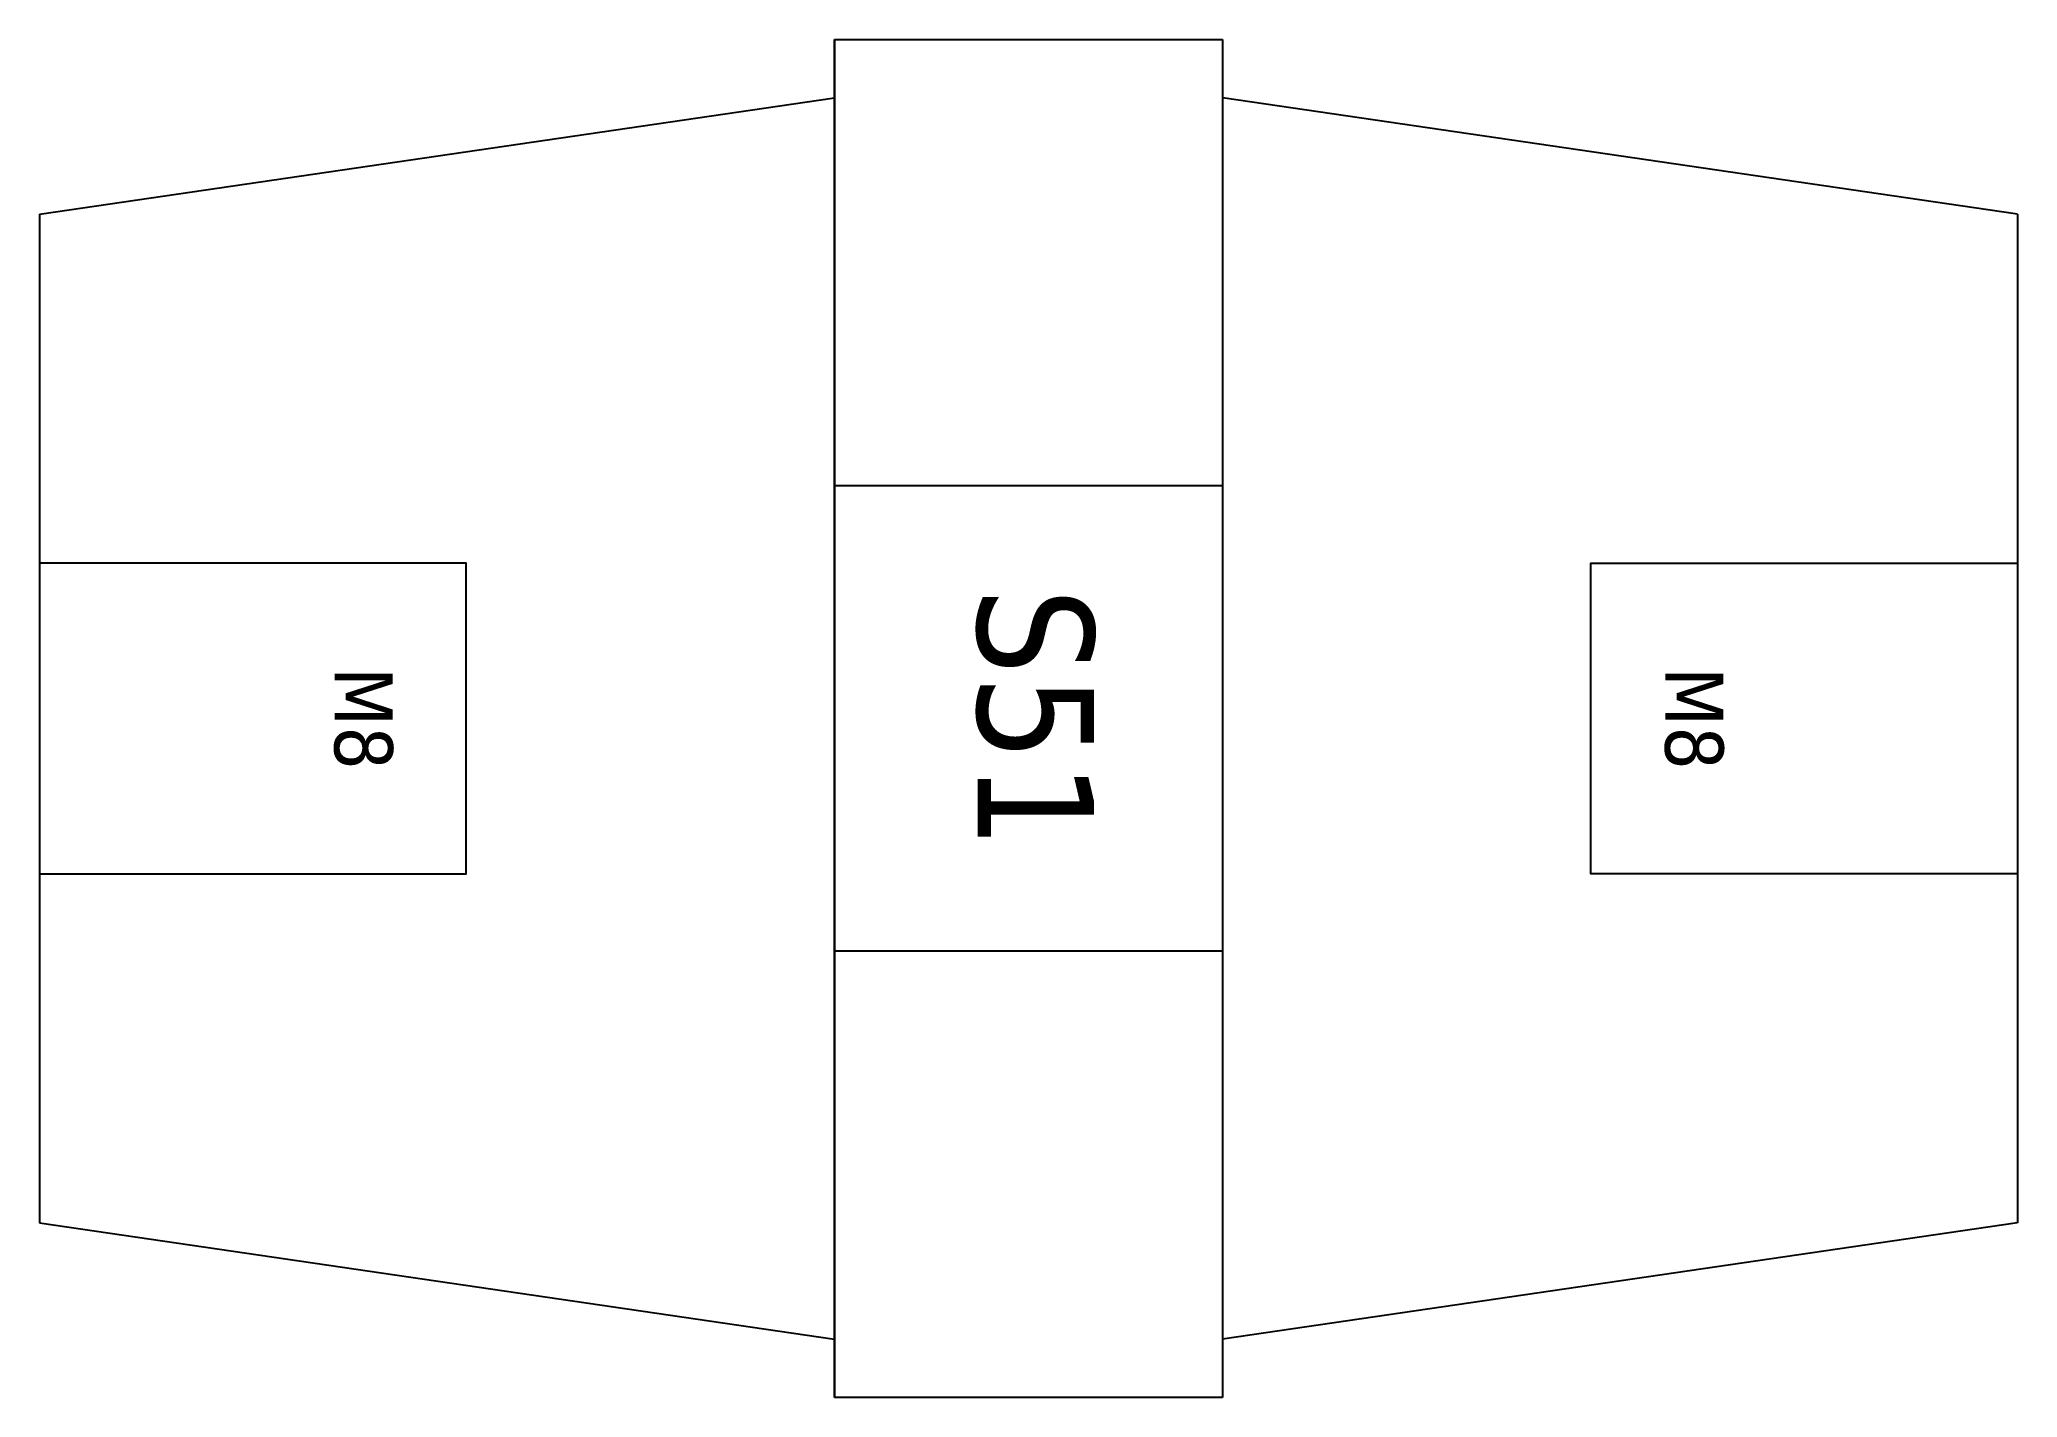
# Model space of a CAD drawing. Header units: millimetres. Extents: x 25 to 76, y 7 to 42.
import ezdxf

# ---------------------------------------------------------------- set-up
doc = ezdxf.new("R2010")
doc.units = ezdxf.units.MM

# ---------------------------------------------------------------- blocks, each defined once
blk = doc.blocks.new('*U436')
at = {"color": 1}
for p, q in [((-30.5, -7.974), (-30.5, 27.026)), ((-30.5, 27.026), (-20.5, 27.026)), ((-30.5, 27.026), (-30.5, -7.974)), ((-20.5, 27.026), (-20.5, -7.974)), ((-51, 22.526), (-30.5, 25.526)), ((-30.5, 25.526), (-30.5, -6.474)), ((-20.5, 25.526), (-20.5, -6.474)), ((0, 22.526), (-20.5, 25.526)), ((-51, 22.526), (-51, -3.474)), ((0, 22.526), (0, -3.474)), ((-20.5, 15.526), (-30.5, 15.526)), ((-20.5, 3.526), (-30.5, 3.526)), ((-51, -3.474), (-30.5, -6.474)), ((0, -3.474), (-20.5, -6.474)), ((-20.5, -7.974), (-30.5, -7.974))]:
    blk.add_line(p, q, dxfattribs=at)
for points in [[(-51, 13.526), (-51, 5.526), (-40, 5.526), (-40, 13.526)], [(0, 13.526), (0, 5.526), (-11, 5.526), (-11, 13.526)]]:
    blk.add_lwpolyline(points, close=True, dxfattribs=at)
at = {"color": 1, "width": 30.09782, "attachment_point": 5, "rotation": 270}
for s, insert, char_height in [('{\\fTahoma|b0|i0|c0|p34;S51}', (-25.34, 9.526), 3), ('{\\fTahoma|b0|i0|c0|p34;M8}', (-42.656, 9.526), 1.5), ('{\\fTahoma|b0|i0|c0|p34;M8}', (-8.344, 9.526), 1.5)]:
    blk.add_mtext(s, dxfattribs=dict(at, insert=insert, char_height=char_height))

msp = doc.modelspace()

# ---------------------------------------------------------------- block references
msp.add_blockref('*U436', (76, 14.974))

doc.saveas('drawing.dxf')
